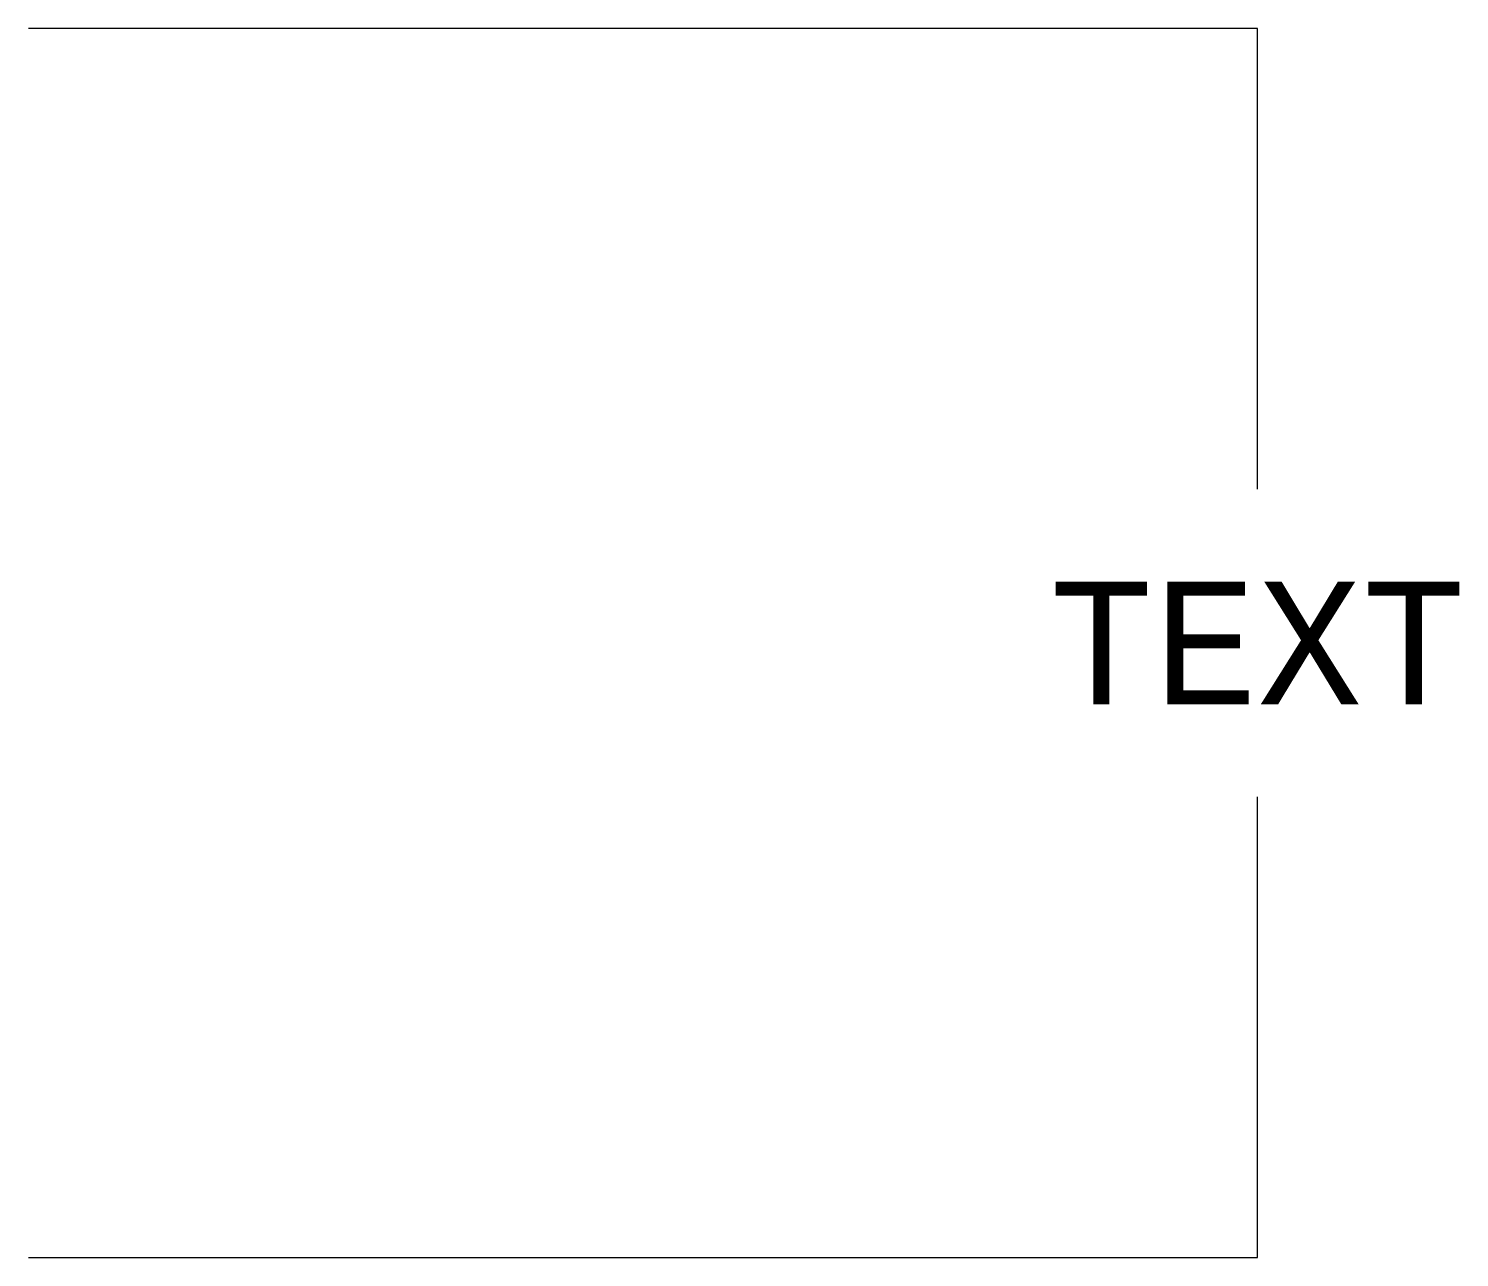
# Model space of a CAD drawing. Header units: millimetres. Extents: x 0 to 23.3, y -17.5 to 2.5.
import ezdxf
from ezdxf.enums import TextEntityAlignment as Align

# ---------------------------------------------------------------- set-up
doc = ezdxf.new("R2010")
doc.units = ezdxf.units.MM
doc.layers.add('AV-DEVICE', color=145, linetype='Continuous')
doc.layers.add('AV-TEXT', color=2, linetype='Continuous')
doc.styles.add('CURT STANDARD', font='consola.ttf')

msp = doc.modelspace()

# ---------------------------------------------------------------- linework, layer by layer
at = {"layer": 'AV-DEVICE'}
msp.add_lwpolyline([(0, -17.5), (20, -17.5), (20, 2.5), (0, 2.5)], dxfattribs=at)

# ---------------------------------------------------------------- next in the draw order: wipeouts: each hides what was drawn before it
msp.add_wipeout([(17.5, -5), (22.5, -5), (22.5, -10), (17.5, -10)]).dxf.unprotected_set("ltscale", 0)

# ---------------------------------------------------------------- next in the draw order: texts
at = {"layer": 'AV-TEXT', "style": 'CURT STANDARD'}
msp.add_attdef('TEXT', text='', height=2, dxfattribs=at).set_placement((20, -7.5), align=Align.MIDDLE_CENTER)

doc.saveas('drawing.dxf')
